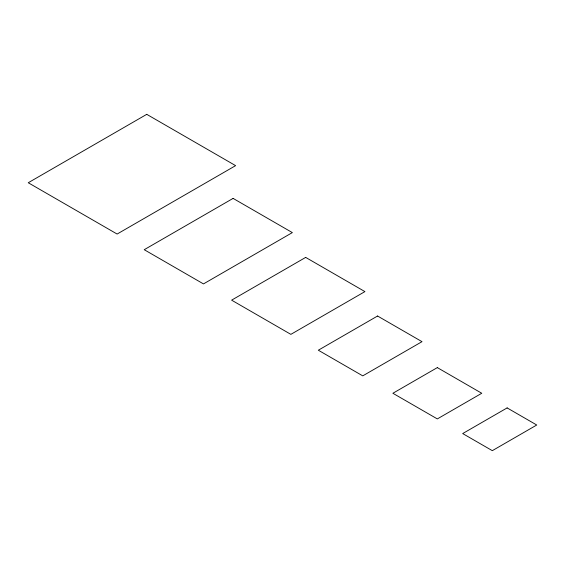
<?xml version="1.0" encoding="UTF-8"?>
<svg xmlns="http://www.w3.org/2000/svg" width="565" height="565" viewBox="0 0 565 565"><rect width="100%" height="100%" fill="white"/><g stroke="black" fill="none" stroke-linecap="round" stroke-linejoin="round"><path stroke-width="0.85" d="M146.745 114.335L28.25 182.742L117.117 234.051L235.612 165.637L146.745 114.335M233.098 198.393L144.23 249.702L203.478 283.913L292.345 232.603L233.098 198.393M305.679 257.4L231.615 300.156L290.862 334.36L364.919 291.604L305.679 257.4M377.568 316.012L318.321 350.215L362.758 375.866L422.006 341.663L377.568 316.012M437.324 367.61L392.887 393.268L437.324 418.919L481.761 393.268L437.324 367.61M507.13 407.909L462.693 433.567L492.313 450.665L536.75 425.014L507.13 407.909"/></g></svg>
